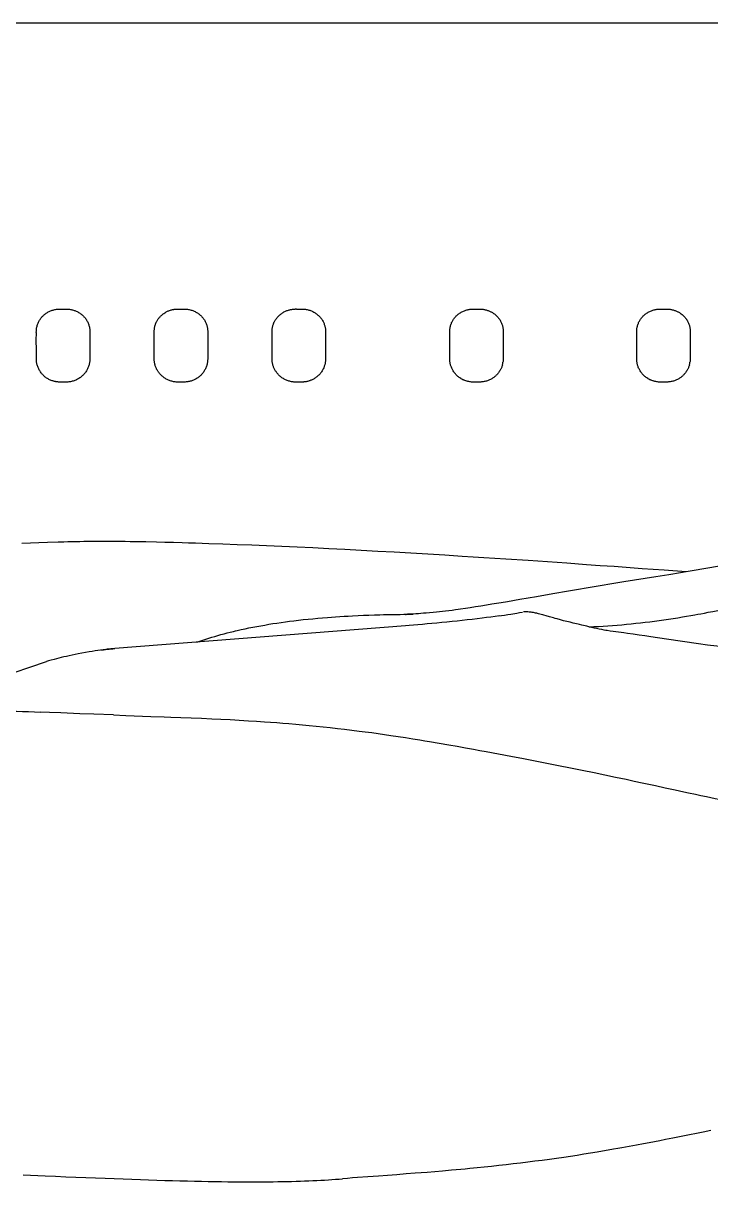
# Model space of a CAD drawing. Extents: x -17108 to 71323, y -8319 to 54197.
# Drawn here: x -461 to 2651, y 42331 to 47576 of the extents above; entities that cross this region are included whole.
import ezdxf

# ---------------------------------------------------------------- set-up
doc = ezdxf.new("R2010")
doc.units = 0
doc.layers.get('0').update_dxf_attribs({"linetype": 'CONTINUOUS'})

msp = doc.modelspace()

# ---------------------------------------------------------------- linework, layer by layer
at = {"color": 7}
for p, q in [((9320.7, 47575.9), (-10758, 47575.9)), ((-159.6, 46180), (-159.6, 46056.1)), ((-401.6, 46056.1), (-401.6, 46109.5)), ((-266.6, 45951.1), (-286.7, 45951.1)), ((1269, 44848.1), (-46.2, 44744.9)), ((-997.3, 44467.7), (-356.4, 44685.5))]:
    msp.add_line(p, q, dxfattribs=at)
at = {"color": 7, "ltscale": 0.35}
for p, q in [((-294.6, 46281.7), (-280.6, 46281.7)), ((-280.6, 46281.7), (-266.6, 46281.7)), ((252.9, 46281.7), (266.9, 46281.7)), ((1590.5, 46281.7), (1604.5, 46281.7))]:
    msp.add_line(p, q, dxfattribs=at)
at = {"color": 7, "ltscale": 0.250488}
msp.add_line((776.3, 46281.7), (786.3, 46281.7), dxfattribs=at)
at = {"color": 7, "ltscale": 0.349951}
for p, q in [((786.3, 46281.7), (800.3, 46281.7)), ((2436.8, 46281.7), (2450.8, 46281.7))]:
    msp.add_line(p, q, dxfattribs=at)
at = {"color": 7}
for points in [[(-401.6, 46162.4), (-401.6, 46165.7), (-401.6, 46167.9), (-401.6, 46172.3), (-401.7, 46176.7), (-401.7, 46178.9), (-401.6, 46182.2), (-401.5, 46184.3), (-401.4, 46186.5), (-401.1, 46189.9), (-400.7, 46193.2), (-400.2, 46196.4), (-399.5, 46200.3), (-398.6, 46204), (-397.6, 46207.8), (-396.4, 46211.5), (-395.1, 46215.1), (-393.7, 46218.5), (-392.2, 46221.8), (-390.6, 46225.1), (-388.9, 46228.4), (-387, 46231.5), (-385, 46234.6), (-382.9, 46237.6), (-380.7, 46240.6), (-378.5, 46243.3), (-376.2, 46246), (-373.8, 46248.6), (-371.3, 46251.1), (-368.7, 46253.6), (-366, 46255.9), (-363.3, 46258.2), (-360.3, 46260.5), (-357.2, 46262.6), (-354, 46264.7), (-350.7, 46266.7), (-347.4, 46268.6), (-344, 46270.3), (-340.6, 46271.9), (-337.1, 46273.4), (-333.4, 46274.9), (-329.7, 46276.2), (-325.9, 46277.3), (-322.1, 46278.3), (-318.2, 46279.2), (-314.3, 46280), (-310.4, 46280.6), (-306.5, 46281.1), (-302.5, 46281.4), (-298.6, 46281.6), (-294.6, 46281.7)], [(-266.6, 46281.7), (-263.1, 46281.7), (-259.6, 46281.5), (-256.7, 46281.3), (-253.9, 46281), (-251, 46280.6), (-247.5, 46280.1), (-244.1, 46279.5), (-240.8, 46278.7), (-237.4, 46277.9), (-234.1, 46276.9), (-230.8, 46275.9), (-227.5, 46274.8), (-224.3, 46273.5), (-220.7, 46271.9), (-217.1, 46270.2), (-213.5, 46268.4), (-210.1, 46266.5), (-206.7, 46264.4), (-203.4, 46262.2), (-200.3, 46260), (-197.3, 46257.6), (-194.3, 46255.2), (-191.5, 46252.6), (-188.8, 46250), (-186.1, 46247.2), (-183.6, 46244.4), (-181.2, 46241.4), (-178.8, 46238.4), (-176.6, 46235.2), (-174.5, 46232), (-172.6, 46228.8), (-170.7, 46225.4), (-169, 46221.9), (-167.4, 46218.3), (-165.9, 46214.7), (-164.6, 46211), (-163.5, 46207.3), (-162.5, 46203.5), (-161.6, 46199.7), (-160.9, 46195.8), (-160.3, 46191.9), (-159.9, 46188.1), (-159.7, 46184.1), (-159.6, 46180.2), (-159.6, 46180)], [(152.2, 46239.8), (154.1, 46242.2), (156, 46244.6), (158.1, 46246.9), (160.2, 46249.1), (162.1, 46251), (164.1, 46252.9), (166.1, 46254.7), (167.7, 46256.1), (169.2, 46257.4), (172.5, 46259.9), (175.8, 46262.3), (179.2, 46264.6), (182.7, 46266.7), (186.3, 46268.7), (189.3, 46270.2), (192.2, 46271.6), (195.3, 46273), (198.3, 46274.2)], [(198.3, 46274.2), (201.6, 46275.4), (204.9, 46276.5), (208.2, 46277.5), (211.5, 46278.4), (214.9, 46279.2), (217.4, 46279.7), (220, 46280.1), (222.5, 46280.5), (225.1, 46280.9), (228, 46281.2), (230.9, 46281.4), (233.8, 46281.6), (235.5, 46281.7), (238.9, 46281.7), (244.5, 46281.7), (252.9, 46281.7)], [(266.9, 46281.7), (270.9, 46281.6), (274.9, 46281.4), (278.9, 46281.1), (282.8, 46280.6), (286.8, 46280), (290.7, 46279.2), (294.6, 46278.3), (298.4, 46277.2), (302.2, 46276.1), (306, 46274.7), (309.7, 46273.3), (313.4, 46271.7), (317, 46270), (320.4, 46268.2), (323.8, 46266.2), (327.2, 46264.2), (330.4, 46262), (333.6, 46259.7), (336.7, 46257.2), (339.7, 46254.7), (342.6, 46252.1), (345.3, 46249.4), (348, 46246.5), (350.6, 46243.6), (353, 46240.5), (355, 46237.9), (356.9, 46235.2), (358.7, 46232.5), (360.6, 46229.3), (362.4, 46226.1), (364, 46222.9), (365.6, 46219.6), (367, 46216.1), (368.3, 46212.5), (369.5, 46208.9), (370.4, 46205.8), (371.2, 46202.7), (371.9, 46199.5), (372.5, 46196.3), (373, 46193.2), (373.3, 46190.3), (373.6, 46187.5), (373.8, 46184.1), (373.9, 46177.4), (373.9, 46169), (373.9, 46156.3), (373.9, 46143.7), (373.9, 46132.7), (373.9, 46127.2)], [(688.9, 46243.9), (691.4, 46246.8), (694.1, 46249.7), (696.9, 46252.4), (699.8, 46255), (702.8, 46257.5), (705.9, 46259.9), (709.1, 46262.2), (712.3, 46264.4), (715.7, 46266.4), (719.1, 46268.4), (722.6, 46270.2), (726.1, 46271.9), (729.3, 46273.2), (732.4, 46274.5), (735.7, 46275.6), (738.9, 46276.7), (742.2, 46277.7), (745.6, 46278.5), (749, 46279.3), (751.9, 46279.9), (754.9, 46280.4), (757.4, 46280.7), (760, 46281.1), (762.6, 46281.3), (766.1, 46281.5), (769.6, 46281.7)], [(800.3, 46281.7), (804.3, 46281.6), (808.3, 46281.4), (812.3, 46281.1), (816.2, 46280.6), (820.2, 46280), (824.1, 46279.2), (828, 46278.3), (831.8, 46277.2), (835.6, 46276.1), (839.4, 46274.7), (843.1, 46273.3), (846.8, 46271.7), (850.4, 46270), (853.8, 46268.2), (857.2, 46266.2), (860.6, 46264.2), (863.8, 46262), (867, 46259.7), (870.1, 46257.2), (873.1, 46254.7), (876, 46252.1), (878.7, 46249.4), (881.4, 46246.5), (884, 46243.6), (886.4, 46240.5), (888.4, 46237.9), (890.3, 46235.2), (892.1, 46232.5), (894, 46229.3), (895.8, 46226.1), (897.4, 46222.9), (899, 46219.6), (900.4, 46216.1), (901.7, 46212.5), (902.9, 46208.9), (903.8, 46205.8), (904.6, 46202.7), (905.3, 46199.5), (905.9, 46196.3), (906.4, 46193.2), (906.7, 46190.3), (907, 46187.5), (907.2, 46184.1), (907.3, 46177.4), (907.3, 46168.9), (907.3, 46156.4), (907.3, 46143.7), (907.3, 46132.7), (907.3, 46127.2)], [(1491.4, 46241.9), (1493.9, 46244.9), (1496.5, 46247.7), (1499.2, 46250.5), (1502, 46253.2), (1504.9, 46255.8), (1507.9, 46258.2), (1511, 46260.6), (1514.2, 46262.8), (1517.4, 46265), (1521, 46267.1), (1524.6, 46269.1), (1528.3, 46270.9), (1532.1, 46272.6), (1535.9, 46274.2)], [(1535.9, 46274.2), (1539.3, 46275.4), (1542.7, 46276.6), (1546.1, 46277.6), (1549.6, 46278.5), (1553.1, 46279.3), (1556.7, 46280), (1560.3, 46280.6), (1563.8, 46281), (1567.4, 46281.4), (1571.1, 46281.6)], [(1571.1, 46281.6), (1573.6, 46281.7), (1575.2, 46281.7), (1578.6, 46281.7), (1590.5, 46281.7)], [(1604.5, 46281.7), (1608.4, 46281.6), (1612.3, 46281.4), (1616.2, 46281.1), (1620.1, 46280.6), (1623.5, 46280.1), (1626.9, 46279.5), (1630.3, 46278.7), (1633.6, 46277.9), (1637, 46277), (1640.2, 46275.9), (1643.5, 46274.8), (1646.7, 46273.5), (1649.9, 46272.2), (1652.4, 46271), (1655, 46269.7), (1657.5, 46268.4), (1660, 46267.1), (1662.4, 46265.6), (1664.8, 46264.1), (1668.1, 46261.9), (1671.3, 46259.6), (1674.4, 46257.2), (1676.5, 46255.4), (1678.6, 46253.5), (1680.6, 46251.7), (1683.2, 46249.1), (1685.7, 46246.4), (1688, 46243.7), (1690.3, 46240.9), (1692.5, 46238), (1694, 46235.9), (1695.4, 46233.8)], [(2337.7, 46241.9), (2340.2, 46244.9), (2342.8, 46247.7), (2345.5, 46250.5), (2348.3, 46253.2), (2351.2, 46255.8), (2354.2, 46258.2), (2357.3, 46260.6), (2360.5, 46262.8), (2363.8, 46265), (2367.3, 46267.1), (2370.9, 46269.1), (2374.6, 46270.9), (2378.4, 46272.6), (2382.2, 46274.2)], [(2382.2, 46274.2), (2385.6, 46275.4), (2389, 46276.6), (2392.5, 46277.6), (2396, 46278.5), (2399.5, 46279.3), (2403, 46280), (2406.6, 46280.6), (2410.2, 46281), (2413.8, 46281.4), (2417.4, 46281.6)], [(2417.4, 46281.6), (2419.9, 46281.7), (2421.6, 46281.7), (2424.9, 46281.7), (2436.8, 46281.7)], [(2450.8, 46281.7), (2454.7, 46281.6), (2458.6, 46281.4), (2462.5, 46281.1), (2466.4, 46280.6), (2469.8, 46280.1), (2473.2, 46279.5), (2476.6, 46278.7), (2480, 46277.9), (2483.3, 46277), (2486.6, 46275.9), (2489.8, 46274.8), (2493, 46273.5), (2496.2, 46272.2), (2498.8, 46271), (2501.3, 46269.7), (2503.9, 46268.4), (2506.3, 46267.1), (2508.8, 46265.6), (2511.2, 46264.1), (2514.4, 46261.9), (2517.6, 46259.6), (2520.7, 46257.2), (2522.8, 46255.4), (2524.9, 46253.5), (2526.9, 46251.7), (2529.5, 46249.1), (2532, 46246.4), (2534.4, 46243.7), (2536.7, 46240.9), (2538.9, 46238), (2540.3, 46235.9), (2541.7, 46233.8)], [(131.9, 46180), (131.9, 46183.2), (132.1, 46186.4), (132.4, 46189.6), (132.7, 46192.7), (133.2, 46195.9), (133.6, 46198.5), (134.2, 46201.1), (134.8, 46203.7), (135.3, 46205.6), (135.8, 46207.5), (136.4, 46209.4), (137, 46211.3)], [(137, 46211.3), (137.7, 46213.3), (138.4, 46215.2), (139.2, 46217), (139.9, 46218.9), (141, 46221.4), (142.2, 46223.8), (143.4, 46226.2), (145, 46229), (146.7, 46231.8), (148.4, 46234.5), (150.3, 46237.2), (152.2, 46239.8)], [(665.3, 46162.4), (665.3, 46163.8), (665.3, 46166.6), (665.3, 46170.7), (665.2, 46174.8), (665.2, 46178.9), (665.3, 46183), (665.5, 46186.7), (665.8, 46190.4), (666.3, 46193.8), (666.7, 46196.4), (667.2, 46199.1), (667.7, 46201.7), (668.3, 46204.1), (669.1, 46207.2), (670.1, 46210.2), (671.1, 46213.3), (672, 46215.6), (672.9, 46217.9), (673.9, 46220.1), (674.5, 46221.6), (676.2, 46225), (678, 46228.3), (680, 46231.6), (682, 46234.8), (684.2, 46237.9), (686.5, 46241), (688.9, 46243.9)], [(1469.5, 46182.1), (1469.6, 46185.3), (1469.8, 46188.5), (1470.1, 46191.8), (1470.6, 46194.9), (1471.1, 46198.1), (1471.7, 46200.8), (1472.3, 46203.4), (1473, 46206), (1473.5, 46207.9), (1474.1, 46209.8), (1474.7, 46211.8), (1475.4, 46213.7)], [(1475.4, 46213.7), (1476.7, 46217), (1478.1, 46220.4), (1479.7, 46223.6), (1481.3, 46226.8), (1483.1, 46230), (1485, 46233.1), (1487, 46236.1), (1489.1, 46239), (1491.4, 46241.9)], [(1695.4, 46233.8), (1697.4, 46230.7), (1699.2, 46227.4), (1701, 46224.2), (1702.6, 46220.8), (1704, 46217.4), (1705.4, 46213.9), (1706.6, 46210.4), (1707.6, 46207.3), (1708.4, 46204.2), (1709.2, 46201.1), (1709.8, 46197.9), (1710.3, 46194.7), (1710.8, 46191.5), (1711.1, 46188.3), (1711.3, 46184.6), (1711.4, 46182), (1711.5, 46175.8), (1711.5, 46171.6), (1711.5, 46163.4), (1711.4, 46138.7), (1711.5, 46127.2)], [(2315.8, 46182.1), (2315.9, 46185.3), (2316.1, 46188.5), (2316.5, 46191.8), (2316.9, 46194.9), (2317.5, 46198.1), (2318, 46200.8), (2318.6, 46203.4), (2319.3, 46206), (2319.8, 46207.9), (2320.4, 46209.8), (2321.1, 46211.8), (2321.8, 46213.7)], [(2321.8, 46213.7), (2323.1, 46217), (2324.5, 46220.4), (2326, 46223.6), (2327.7, 46226.8), (2329.5, 46230), (2331.4, 46233.1), (2333.4, 46236.1), (2335.5, 46239), (2337.7, 46241.9)], [(2541.7, 46233.8), (2543.7, 46230.7), (2545.6, 46227.4), (2547.3, 46224.2), (2548.9, 46220.8), (2550.4, 46217.4), (2551.7, 46213.9), (2553, 46210.4), (2553.9, 46207.3), (2554.8, 46204.2), (2555.5, 46201.1), (2556.1, 46197.9), (2556.7, 46194.7), (2557.1, 46191.5), (2557.4, 46188.3), (2557.7, 46184.6), (2557.8, 46182), (2557.8, 46175.8), (2557.8, 46171.6), (2557.8, 46163.4), (2557.8, 46138.7), (2557.8, 46127.2)], [(-401.6, 46109.5), (-401.7, 46128.2), (-401.7, 46139.3), (-401.7, 46144.8), (-401.7, 46153.6), (-401.6, 46162.4)], [(131.9, 46056.1), (131.9, 46145.2), (131.9, 46180)], [(665.3, 46109.5), (665.3, 46115.1), (665.2, 46120.6), (665.1, 46128.3), (665.1, 46136), (665, 46142.8), (665, 46151.3), (665.1, 46156.9), (665.3, 46162.4)], [(1469.5, 46144.8), (1469.5, 46151), (1469.4, 46163.5), (1469.4, 46171.8), (1469.4, 46175.9), (1469.5, 46182.1)], [(2315.8, 46144.8), (2315.8, 46151), (2315.7, 46163.5), (2315.7, 46171.8), (2315.7, 46175.9), (2315.8, 46182.1)], [(373.9, 46127.2), (373.9, 46121.5), (373.9, 46115.9), (374, 46108.3), (374.1, 46100.6), (374.2, 46093.8), (374.2, 46085.2), (374.1, 46079.6), (373.9, 46074)], [(665.3, 46053.9), (665.3, 46058.4), (665.3, 46067.6), (665.3, 46077.4), (665.3, 46087.2), (665.3, 46102.1), (665.3, 46109.5)], [(907.3, 46127.2), (907.3, 46121.5), (907.3, 46115.9), (907.4, 46108.3), (907.5, 46100.6), (907.6, 46093.8), (907.6, 46085.2), (907.5, 46079.6), (907.3, 46074)], [(1469.5, 46074), (1469.3, 46079.9), (1469.3, 46085.8), (1469.3, 46093.7), (1469.3, 46098.9), (1469.3, 46109.4), (1469.4, 46133), (1469.5, 46144.8)], [(1711.5, 46127.2), (1711.5, 46121.5), (1711.5, 46115.9), (1711.6, 46108.2), (1711.7, 46100.6), (1711.8, 46093.8), (1711.7, 46085.3), (1711.6, 46079.6), (1711.5, 46074)], [(2315.8, 46074), (2315.7, 46079.9), (2315.6, 46085.8), (2315.6, 46093.7), (2315.6, 46098.9), (2315.7, 46109.4), (2315.8, 46133), (2315.8, 46144.8)], [(2557.8, 46127.2), (2557.8, 46121.5), (2557.8, 46115.9), (2557.9, 46108.2), (2558, 46100.6), (2558.1, 46093.8), (2558.1, 46085.3), (2558, 46079.6), (2557.8, 46074)], [(-286.7, 45951.1), (-291.2, 45951.1), (-295.8, 45951.1), (-298.1, 45951.2), (-300.3, 45951.3), (-302.1, 45951.4), (-304.6, 45951.6), (-307.1, 45951.8), (-310.5, 45952.3), (-313, 45952.7), (-315.5, 45953.1), (-318.8, 45953.8), (-322.1, 45954.7), (-324.6, 45955.3), (-327, 45956.1), (-330.7, 45957.3), (-334.4, 45958.7), (-338, 45960.2), (-341.5, 45961.8), (-345, 45963.5), (-348.4, 45965.4), (-351.8, 45967.4), (-355, 45969.5), (-358.2, 45971.8), (-361.3, 45974.1), (-364.4, 45976.6), (-367.3, 45979.2), (-370.2, 45981.9), (-372.9, 45984.7), (-375.6, 45987.6), (-378.1, 45990.6), (-380.5, 45993.7), (-382.8, 45996.9), (-385, 46000.1), (-387.1, 46003.5), (-389, 46006.9), (-390.8, 46010.4), (-392.5, 46013.9), (-394.1, 46017.6), (-395.5, 46021.3), (-396.8, 46025), (-397.9, 46028.8), (-398.9, 46032.6), (-399.7, 46036.5), (-400.4, 46040.4), (-400.9, 46044.3), (-401.3, 46048.2), (-401.5, 46052.2), (-401.6, 46056.1)], [(-159.6, 46056.1), (-159.7, 46052.3), (-159.9, 46048.5), (-160.3, 46044.7), (-160.8, 46040.9), (-161.4, 46037.1), (-162.2, 46033.4), (-163.1, 46029.7), (-164.1, 46026), (-165.3, 46022.4), (-166.7, 46018.8), (-168.1, 46015.2), (-169.7, 46011.7), (-171.4, 46008.3), (-173.3, 46004.9), (-175.3, 46001.5), (-177.4, 45998.2), (-179.7, 45995), (-182.1, 45991.9), (-184.5, 45988.9), (-187.1, 45985.9), (-189.8, 45983.1), (-192.7, 45980.4), (-195.7, 45977.6), (-198.8, 45975), (-202.1, 45972.5), (-205.4, 45970.1), (-208.9, 45967.8), (-212.4, 45965.7), (-216, 45963.7), (-219.6, 45961.8), (-223.4, 45960.1), (-227.1, 45958.6), (-231, 45957.1), (-234.9, 45955.9), (-238.8, 45954.7), (-242.8, 45953.8), (-246.9, 45952.9), (-250.9, 45952.3), (-255, 45951.7), (-259.1, 45951.4), (-263.2, 45951.2), (-266.6, 45951.1)], [(238.9, 45951.1), (235, 45951.2), (231.1, 45951.4), (227.1, 45951.8), (223.3, 45952.2), (219.4, 45952.9), (215.5, 45953.7), (211.7, 45954.6), (208, 45955.6), (204.2, 45956.8), (200.5, 45958.1), (196.9, 45959.6), (193.3, 45961.2), (189.8, 45962.9), (186.3, 45964.7), (183, 45966.7), (179.7, 45968.8), (176.4, 45971), (173.3, 45973.3), (170.2, 45975.7), (167.3, 45978.2), (164.4, 45980.9), (161.6, 45983.6), (159, 45986.5), (156.4, 45989.4), (154, 45992.4), (151.6, 45995.5), (149.7, 45998.3), (147.9, 46001.1), (146.1, 46003.9), (144.5, 46006.9), (142.9, 46009.8), (141.5, 46012.8), (140.1, 46015.9), (138.9, 46019), (137.7, 46022.1), (136.7, 46025.2), (135.7, 46028.4), (134.9, 46031.6), (134.1, 46034.9), (133.5, 46038.1), (133, 46041.4), (132.5, 46044.7), (132.2, 46048), (132, 46050.7), (131.9, 46053.4), (131.9, 46056.1)], [(373.9, 46074), (373.8, 46072.1), (373.9, 46068.4), (373.9, 46065.2), (374, 46061.9), (374, 46058.6), (374, 46055.4), (373.9, 46052.6), (373.7, 46049.8), (373.6, 46048), (373.2, 46044.5), (372.8, 46041), (372.5, 46039.4), (372, 46036.7), (371.5, 46034), (370.8, 46031.4), (370.2, 46029), (369.5, 46026.7), (368.3, 46022.9), (367, 46019.1), (365.5, 46015.5), (363.8, 46011.8), (362.1, 46008.3), (360.1, 46004.8), (358.1, 46001.4)], [(772.3, 45951.1), (768.4, 45951.2), (764.5, 45951.4), (760.5, 45951.8), (756.7, 45952.2), (752.8, 45952.9), (748.9, 45953.7), (745.1, 45954.6), (741.3, 45955.6), (737.6, 45956.8), (733.9, 45958.1), (730.3, 45959.6), (726.7, 45961.2), (723.2, 45962.9), (719.7, 45964.7), (716.4, 45966.7), (713.1, 45968.8), (709.8, 45971), (706.7, 45973.3), (703.6, 45975.7), (700.7, 45978.2), (697.8, 45980.9), (695, 45983.6), (692.4, 45986.5), (689.8, 45989.4), (687.4, 45992.4), (685, 45995.5), (683.1, 45998.3), (681.3, 46001.1), (679.5, 46003.9), (677.9, 46006.9), (676.3, 46009.8), (674.9, 46012.8), (673.5, 46015.9), (672.3, 46019), (671.1, 46022.1), (670.1, 46025.3), (669.1, 46028.4), (668.3, 46031.7), (667.5, 46034.9), (666.9, 46038.1), (666.4, 46041.4), (665.9, 46044.7), (665.6, 46047.7), (665.4, 46050.8), (665.3, 46053.9)], [(907.3, 46074), (907.2, 46072.1), (907.3, 46068.4), (907.3, 46065.2), (907.4, 46061.9), (907.4, 46058.6), (907.4, 46055.4), (907.3, 46052.6), (907.1, 46049.8), (907, 46048), (906.6, 46044.5), (906.2, 46041), (905.9, 46039.4), (905.4, 46036.7), (904.9, 46034), (904.2, 46031.4), (903.6, 46029), (902.9, 46026.7), (901.7, 46022.9), (900.4, 46019.1), (898.9, 46015.5), (897.2, 46011.8), (895.5, 46008.3), (893.5, 46004.8), (891.5, 46001.4)], [(1487.4, 45998.1), (1485.3, 46001.3), (1483.3, 46004.5), (1481.5, 46007.9), (1479.8, 46011.3), (1478.2, 46014.8), (1476.7, 46018.3), (1475.4, 46021.9), (1474.3, 46025), (1473.3, 46028.2), (1472.5, 46031.4), (1471.9, 46033.8), (1471.4, 46036.2), (1470.8, 46039.5), (1470.3, 46042.8), (1470, 46046.1), (1469.6, 46050), (1469.5, 46052.3), (1469.5, 46054.7), (1469.4, 46057), (1469.4, 46059.6), (1469.5, 46064.4), (1469.5, 46068.6), (1469.5, 46070.8), (1469.5, 46074)], [(1711.5, 46074), (1711.4, 46072.3), (1711.4, 46068.9), (1711.5, 46063.9), (1711.6, 46058.9), (1711.5, 46055.2), (1711.4, 46051.4), (1711.1, 46047.7), (1710.8, 46044.4), (1710.4, 46041.1)], [(2333.7, 45998.1), (2331.6, 46001.3), (2329.7, 46004.5), (2327.8, 46007.9), (2326.1, 46011.3), (2324.5, 46014.8), (2323, 46018.3), (2321.7, 46021.9), (2320.6, 46025), (2319.7, 46028.2), (2318.8, 46031.4), (2318.3, 46033.8), (2317.7, 46036.2), (2317.2, 46039.5), (2316.7, 46042.8), (2316.3, 46046.1), (2316, 46050), (2315.9, 46052.3), (2315.8, 46054.7), (2315.8, 46057), (2315.8, 46059.6), (2315.8, 46064.4), (2315.8, 46068.6), (2315.8, 46070.8), (2315.8, 46074)], [(2557.8, 46074), (2557.7, 46072.3), (2557.7, 46068.9), (2557.8, 46063.9), (2557.9, 46058.9), (2557.9, 46055.2), (2557.7, 46051.4), (2557.4, 46047.7), (2557.1, 46044.4), (2556.7, 46041.1)], [(358.1, 46001.4), (356, 45998.1), (353.8, 45995), (351.4, 45991.9), (348.9, 45988.9), (346.4, 45986), (343.7, 45983.1), (340.9, 45980.4), (338, 45977.8), (335.1, 45975.3), (332, 45972.9), (328.9, 45970.6), (325.6, 45968.4), (322.3, 45966.4), (319.1, 45964.6), (315.9, 45962.8), (312.6, 45961.2), (309.3, 45959.7)], [(891.5, 46001.4), (889.4, 45998.1), (887.2, 45995), (884.8, 45991.9), (882.3, 45988.9), (879.8, 45986), (877.1, 45983.1), (874.3, 45980.4), (871.4, 45977.8), (868.5, 45975.3), (865.4, 45972.9), (862.3, 45970.6), (859, 45968.4), (855.7, 45966.4), (853, 45964.8), (850.2, 45963.3), (847.3, 45961.9), (844.4, 45960.5), (841.3, 45959.2), (838.3, 45958), (836.1, 45957.2), (832.8, 45956.1), (829.4, 45955.1), (826, 45954.2), (822.6, 45953.4), (819.1, 45952.8)], [(1695.7, 46001.4), (1693.7, 45998.4), (1691.7, 45995.4), (1689.5, 45992.6), (1687.3, 45989.8), (1684.9, 45987), (1682.5, 45984.4), (1679.9, 45981.8), (1678.1, 45980.1), (1676.2, 45978.4), (1673.7, 45976.2), (1671.1, 45974), (1668.4, 45972), (1665.6, 45970), (1662.8, 45968.2), (1659.7, 45966.3), (1656.6, 45964.5), (1653.4, 45962.8), (1650.1, 45961.2), (1646.8, 45959.7)], [(1707.7, 46028.7), (1706.7, 46025.4), (1705.6, 46022.1), (1704.5, 46018.9), (1703.2, 46015.8), (1701.8, 46012.6), (1700.6, 46010.1), (1699.2, 46007.6), (1697.9, 46005.1), (1696.8, 46003.2), (1695.7, 46001.4)], [(2542, 46001.4), (2540, 45998.4), (2538, 45995.4), (2535.8, 45992.6), (2533.6, 45989.8), (2531.2, 45987), (2528.8, 45984.4), (2526.3, 45981.8), (2524.4, 45980.1), (2522.6, 45978.4), (2520, 45976.2), (2517.4, 45974), (2514.7, 45972), (2511.9, 45970), (2509.1, 45968.2), (2506, 45966.3), (2502.9, 45964.5), (2499.7, 45962.8), (2496.5, 45961.2), (2493.2, 45959.7)], [(2554, 46028.7), (2553.1, 46025.4), (2552, 46022.1), (2550.8, 46018.9), (2549.5, 46015.8), (2548.1, 46012.6), (2546.9, 46010.1), (2545.6, 46007.6), (2544.2, 46005.1), (2543.1, 46003.2), (2542, 46001.4)], [(272.3, 45951.2), (269.6, 45951.1), (267.7, 45951.1), (264.1, 45951.1), (255.7, 45951.1)], [(309.3, 45959.7), (305.7, 45958.3), (302.1, 45957), (298.5, 45955.8), (294.8, 45954.8), (291.1, 45953.9), (287.4, 45953.1), (283.7, 45952.4), (279.9, 45951.9), (276.1, 45951.5), (272.3, 45951.2)], [(805.7, 45951.2), (804.1, 45951.2), (800.8, 45951.1), (795.7, 45951.1), (772.3, 45951.1)], [(819.1, 45952.8), (815.8, 45952.2), (812.4, 45951.8), (809.1, 45951.5), (807.4, 45951.3), (805.7, 45951.2)], [(1523.6, 45964.9), (1521.8, 45965.9), (1519.2, 45967.5), (1515.8, 45969.7), (1512.5, 45972), (1509.3, 45974.5), (1506.2, 45977.1), (1503.1, 45979.8), (1500.2, 45982.6), (1497.4, 45985.5), (1494.8, 45988.5), (1492.2, 45991.6), (1489.7, 45994.8), (1487.4, 45998.1)], [(1525.7, 45963.8), (1524.3, 45964.5), (1523.6, 45964.9)], [(1576.5, 45951.1), (1572.3, 45951.2), (1568.2, 45951.4), (1564.1, 45951.8), (1560, 45952.4), (1555.9, 45953.1), (1551.9, 45953.9), (1547.9, 45954.9), (1546.7, 45955.3), (1543, 45956.4), (1541.8, 45956.8), (1538.2, 45958.1), (1535, 45959.4), (1533, 45960.2), (1531.2, 45961), (1529.4, 45961.8), (1527.5, 45962.8), (1525.7, 45963.8)], [(1609.9, 45951.2), (1607.1, 45951.1), (1605.3, 45951.1), (1601.7, 45951.1), (1593.3, 45951.1)], [(1646.8, 45959.7), (1643.3, 45958.3), (1639.7, 45957), (1636.1, 45955.8), (1632.4, 45954.8), (1628.7, 45953.9), (1625, 45953.1), (1621.2, 45952.4), (1617.5, 45951.9), (1613.7, 45951.5), (1609.9, 45951.2)], [(2370, 45964.9), (2368.1, 45965.9), (2365.5, 45967.5), (2362.1, 45969.7), (2358.8, 45972), (2355.6, 45974.5), (2352.5, 45977.1), (2349.5, 45979.8), (2346.6, 45982.6), (2343.8, 45985.5), (2341.1, 45988.5), (2338.5, 45991.6), (2336.1, 45994.8), (2333.7, 45998.1)], [(2372, 45963.8), (2370.6, 45964.5), (2370, 45964.9)], [(2422.8, 45951.1), (2418.7, 45951.2), (2414.5, 45951.4), (2410.4, 45951.8), (2406.3, 45952.4), (2402.3, 45953.1), (2398.2, 45953.9), (2394.2, 45954.9), (2393, 45955.3), (2389.4, 45956.4), (2388.2, 45956.8), (2384.5, 45958.1), (2381.3, 45959.4), (2379.3, 45960.2), (2377.5, 45961), (2375.7, 45961.8), (2373.8, 45962.8), (2372, 45963.8)], [(2456.2, 45951.2), (2453.5, 45951.1), (2451.6, 45951.1), (2448, 45951.1), (2439.6, 45951.1)], [(2493.2, 45959.7), (2489.6, 45958.3), (2486, 45957), (2482.4, 45955.8), (2478.7, 45954.8), (2475, 45953.9), (2471.3, 45953.1), (2467.6, 45952.4), (2463.8, 45951.9), (2460, 45951.5), (2456.2, 45951.2)], [(-240.3, 45227.8), (-259, 45227.3), (-277.6, 45226.8), (-302.3, 45226), (-351.4, 45224.4), (-466.7, 45220.8)], [(2539.5, 45091.6), (2439.3, 45099), (2339.8, 45106.3), (2213.5, 45115.5), (2150.8, 45120), (2088.4, 45124.4), (1999.8, 45130.6), (1911.8, 45136.7), (1824.4, 45142.7), (1723.9, 45149.4), (1624.3, 45155.9), (1574.9, 45159.1), (1525.8, 45162.2), (1447.7, 45167), (1370.4, 45171.7), (1293.9, 45176.3), (1218.2, 45180.6), (1143.3, 45184.8), (1068.4, 45188.9), (994.5, 45192.8), (921.6, 45196.5), (849.7, 45200.1), (778.9, 45203.4), (709.3, 45206.6), (640.8, 45209.5), (573.6, 45212.3), (507.7, 45214.9), (443, 45217.3), (379.8, 45219.4), (318, 45221.4), (287.7, 45222.4), (257.9, 45223.2), (218.6, 45224.3), (180.2, 45225.3), (142.4, 45226.2), (93.7, 45227.2), (69.1, 45227.6), (44.9, 45228), (22.5, 45228.4), (0.5, 45228.7), (-32.9, 45229), (-65.4, 45229.3), (-97, 45229.4), (-127.6, 45229.4), (-142.6, 45229.3), (-157.3, 45229.2), (-171.8, 45229.1), (-186, 45228.9), (-204.6, 45228.6), (-222.7, 45228.3), (-240.3, 45227.8)], [(3089.4, 45186.3), (2495.5, 45084.5)], [(2495.5, 45084.5), (2478.7, 45081.7), (2461.8, 45079), (2441.9, 45075.9), (2401.9, 45069.6), (2353.8, 45062), (2305.6, 45054.3), (2257.5, 45046.5), (2203.7, 45037.7), (2149.9, 45028.7), (2096, 45019.7), (2042.6, 45010.6), (2006.9, 45004.5), (1935.7, 44992.2), (1861.6, 44979.5), (1787.4, 44966.7), (1730.7, 44957), (1702.3, 44952.2), (1659.7, 44945), (1635.1, 44940.9), (1610.4, 44936.9), (1586.3, 44933), (1562.2, 44929.2), (1540.1, 44925.8), (1518.1, 44922.5), (1507, 44920.9), (1496, 44919.4), (1480.8, 44917.3), (1465.7, 44915.4), (1450.6, 44913.6), (1437.1, 44912), (1423.6, 44910.6), (1410.1, 44909.2), (1394.2, 44907.8), (1378.3, 44906.4), (1362.3, 44905.2), (1350.8, 44904.3), (1339.2, 44903.5), (1327.5, 44902.7), (1316, 44902), (1297.8, 44900.9), (1277.8, 44899.9), (1270.7, 44899.6), (1269.2, 44899.5), (1269.2, 44899.5), (1269.2, 44899.5), (1269.2, 44899.5), (1269.2, 44899.5), (1269.2, 44899.5), (1269.2, 44899.5), (1269.3, 44899.5), (1271.7, 44899.5), (1279.4, 44899.7), (1290.7, 44899.9), (1297.1, 44900), (1303.9, 44900.1)], [(325.2, 44774.1), (338.4, 44778.7), (351.7, 44783.1), (365.1, 44787.5), (378.7, 44791.8), (392.4, 44796), (406.1, 44800.1), (420, 44804.1), (434, 44808), (448, 44811.7), (462.1, 44815.4), (476.3, 44819), (490.6, 44822.5), (499.2, 44824.6), (507.9, 44826.6), (525.3, 44830.5), (542.8, 44834.3), (560.4, 44838), (578.1, 44841.6), (596, 44845), (613.9, 44848.3), (631.9, 44851.4), (650, 44854.5), (668.7, 44857.5), (687.5, 44860.3), (706.4, 44863.1), (725.3, 44865.7), (744.3, 44868.2), (763.4, 44870.6), (785, 44873.2), (806.6, 44875.6), (828.4, 44877.9), (850.2, 44880), (872.1, 44882.1), (894.1, 44884), (916.1, 44885.7), (934.6, 44887.1), (953.1, 44888.4), (971.6, 44889.7), (990.9, 44890.9), (1010.2, 44892), (1029.6, 44893), (1054.2, 44894.2), (1079, 44895.3), (1103.8, 44896.2), (1128.6, 44897.1), (1153.5, 44897.8), (1170.1, 44898.3), (1186.7, 44898.6), (1215.5, 44899.2), (1244.3, 44899.6), (1261, 44899.8), (1277.7, 44899.9)], [(1689.3, 44892.3), (1703.6, 44894.5), (1717.8, 44896.6), (1731.8, 44898.8), (1745.6, 44901), (1772.7, 44905.4), (1785.8, 44907.6), (1798.6, 44909.8)], [(2042.8, 44856.9), (2028.2, 44860.4), (2013.8, 44863.8), (1999.4, 44867.4), (1984.7, 44871), (1970.2, 44874.8), (1955.9, 44878.6), (1947.3, 44881), (1938.7, 44883.4), (1927.7, 44886.5), (1920.4, 44888.6), (1906.1, 44892.8), (1895.6, 44895.8), (1890.3, 44897.3), (1882.6, 44899.5), (1876.8, 44901), (1871.1, 44902.5), (1867.2, 44903.5), (1863.4, 44904.4), (1858.3, 44905.5), (1853.3, 44906.6), (1848.2, 44907.6), (1843.2, 44908.4), (1838.1, 44909.1), (1833, 44909.8), (1828.2, 44910.2), (1823.4, 44910.5), (1818.6, 44910.7), (1813.8, 44910.8), (1808.9, 44910.7), (1806.5, 44910.6), (1804, 44910.4)], [(2438.5, 44874.8), (2459.8, 44877.9), (2481, 44881.2), (2502.1, 44884.5), (2523.1, 44888), (2541.7, 44891.1), (2560.2, 44894.3), (2578.6, 44897.6), (2592.4, 44900.1), (2606.1, 44902.6)], [(2606.1, 44902.6), (2622.5, 44905.7), (2638.8, 44908.8), (2660.6, 44913), (2675, 44915.8), (2703.9, 44921.4), (2747.1, 44929.9), (2768.8, 44934.1)], [(1694.4, 44893.1), (1675.2, 44890.3), (1655.8, 44887.6), (1636, 44884.9), (1616, 44882.4), (1593.9, 44879.7), (1571.5, 44877), (1548.8, 44874.4), (1525.8, 44871.8), (1502.8, 44869.3), (1479.7, 44866.9), (1456.7, 44864.5), (1433.9, 44862.3), (1411.3, 44860.1), (1389.1, 44858.1), (1367.3, 44856.1), (1346, 44854.3), (1325.3, 44852.6), (1286.5, 44849.5), (1269, 44848.1)], [(2209.1, 44822), (2195.5, 44824), (2182.1, 44826.1), (2175.4, 44827.2), (2168.9, 44828.3), (2157.2, 44830.4), (2145.6, 44832.6), (2134.4, 44834.9), (2123.3, 44837.3), (2111.7, 44840), (2104.1, 44841.8), (2089.4, 44845.4), (2067.4, 44851), (2056.7, 44853.6), (2051.4, 44854.9), (2042.8, 44856.9)], [(2351.9, 44802.1), (2326.1, 44805.9), (2300.1, 44809.6), (2274.1, 44813.2), (2257.2, 44815.5), (2209.1, 44822)], [(3200.7, 44689.2), (3165.5, 44692.8), (3130.6, 44696.6), (3095.9, 44700.5), (3061.4, 44704.5), (3038.6, 44707.2), (3016, 44710), (2993.2, 44712.8), (2970.4, 44715.6), (2925.5, 44721.3), (2897.9, 44724.9), (2870.5, 44728.5), (2841.6, 44732.3), (2813, 44736.2), (2757.7, 44743.8), (2717.7, 44749.3), (2678, 44754.9), (2636.7, 44760.7), (2595.8, 44766.5), (2522.3, 44777.1), (2450.4, 44787.6), (2380.2, 44797.9), (2351.9, 44802.1)], [(-46.2, 44744.9), (-55.4, 44744.1), (-64.7, 44743.2), (-73.9, 44742.2), (-80.9, 44741.4), (-87.8, 44740.6), (-99.5, 44739.1), (-111.1, 44737.6), (-122.7, 44735.9), (-136.1, 44733.9), (-149.4, 44731.8), (-162.7, 44729.6), (-179.3, 44726.8), (-195.9, 44723.8), (-212.4, 44720.6), (-226.1, 44717.9), (-239.7, 44715.1), (-253.3, 44712.2), (-265.2, 44709.5), (-277.1, 44706.7), (-288.9, 44703.9), (-299.9, 44701.1), (-310.8, 44698.3), (-321.4, 44695.5), (-334.3, 44692), (-346.2, 44688.5), (-356.4, 44685.5)], [(-106.4, 44738.2), (-97.8, 44739.4), (-89.2, 44740.4), (-80.6, 44741.5), (-72, 44742.4), (-63.4, 44743.3), (-54.8, 44744.2), (-46.2, 44744.9)], [(-792.4, 44467.8), (-756.2, 44467.2), (-738, 44466.9), (-701.6, 44466.1), (-677.3, 44465.6), (-628.5, 44464.4), (-587.5, 44463.4), (-546.3, 44462.4), (-509.7, 44461.4), (-491.3, 44460.9), (-463.8, 44460), (-437.1, 44459.1), (-410.5, 44458.2), (-383.9, 44457.1)], [(-52.2, 44444), (-142.1, 44447.4), (-204.3, 44449.8), (-290.7, 44453.3), (-341.8, 44455.3), (-383.9, 44457.1)], [(-52.2, 44444), (4, 44441.9), (116.6, 44437.8), (177, 44435.6), (207.2, 44434.5), (252.6, 44432.8), (299.1, 44430.9), (345.7, 44429), (392.3, 44426.9), (433.7, 44425), (475.1, 44422.9), (496, 44421.8), (516.9, 44420.6), (537.5, 44419.4), (558.2, 44418.2), (594.7, 44415.9), (613, 44414.7), (631.3, 44413.4), (658.8, 44411.4), (686.4, 44409.4), (714, 44407.2), (741.7, 44404.9), (772.1, 44402.3), (802.7, 44399.5), (833.4, 44396.6), (865, 44393.5), (896.9, 44390.2), (928.8, 44386.8), (960.9, 44383.2), (993.4, 44379.4), (1026.1, 44375.6), (1058.9, 44371.5)], [(1058.9, 44371.5), (1072.8, 44369.8), (1086.8, 44368), (1101.6, 44366.1), (1116.5, 44364.1), (1145.3, 44360.1), (1174.2, 44356), (1203.3, 44351.8)], [(1203.3, 44351.8), (1236.1, 44346.8), (1269, 44341.7), (1301.8, 44336.5), (1334.5, 44331.2), (1356.4, 44327.6), (1378.3, 44323.9), (1422, 44316.5), (1465.8, 44308.9), (1503, 44302.4), (1540.2, 44295.8), (1577.5, 44289), (1605.5, 44283.9), (1633.6, 44278.8), (1689.8, 44268.3), (1746.3, 44257.7), (1802.9, 44246.9), (1855.7, 44236.6), (1908.8, 44226.2), (1962, 44215.7), (2015.4, 44205), (2069, 44194.1), (2122.8, 44183), (2171, 44173.1), (2219.3, 44163), (2267.8, 44152.8), (2304.2, 44145), (2340.8, 44137.2)], [(2340.8, 44137.2), (2370.6, 44130.8), (2400.9, 44124.3), (2444.5, 44114.7), (2489.1, 44105), (2529.6, 44096.1), (2550.1, 44091.7), (2581.3, 44085), (2606, 44079.7), (2631, 44074.5), (2650.8, 44070.3), (2670.8, 44066.2), (2688, 44062.7), (2705.2, 44059.2)], [(2651.1, 42562.3), (2616.3, 42555.5), (2593.3, 42550.9), (2547.5, 42541.9), (2479.5, 42528.4), (2445.7, 42521.7), (2421, 42516.8), (2396.3, 42512.1), (2371.7, 42507.3), (2347.1, 42502.6), (2314.4, 42496.4), (2281.6, 42490.4), (2248.9, 42484.4), (2230.1, 42481.1), (2211.3, 42477.8), (2186.3, 42473.4), (2161.2, 42469.2), (2136.1, 42465), (2106, 42460), (2075.9, 42455.2), (2045.7, 42450.5), (2015.5, 42445.9), (1985.3, 42441.4), (1952.8, 42436.7), (1920.2, 42432.2), (1887.6, 42427.8), (1854.9, 42423.5), (1822.3, 42419.3), (1789.6, 42415.3), (1756.8, 42411.4), (1724.1, 42407.6), (1691.3, 42403.9), (1658.5, 42400.4), (1625.7, 42397), (1592.9, 42393.6), (1560, 42390.4), (1539.5, 42388.5), (1518.9, 42386.6), (1477.8, 42382.8), (1436.7, 42379.3), (1402.3, 42376.4), (1367.9, 42373.6), (1340.6, 42371.4), (1313.3, 42369.3), (1271.7, 42366.1), (1230, 42363), (1188.3, 42360), (1146.7, 42356.9), (1098.8, 42353.4), (1052.2, 42349.8), (1029.6, 42348.1), (1007, 42346.3), (984.4, 42344.4)], [(-461.2, 42362.4), (-362.2, 42358), (-314.8, 42355.9), (-267.5, 42353.9), (-222.3, 42352), (-177.1, 42350.1), (-134, 42348.4), (-90.8, 42346.7), (-49.8, 42345.1), (-8.7, 42343.6), (30.4, 42342.2), (69.5, 42340.9), (106.7, 42339.6), (143.9, 42338.5), (179.3, 42337.4), (214.6, 42336.4), (248.3, 42335.5), (281.9, 42334.6), (313.9, 42333.9), (345.9, 42333.2), (376.3, 42332.6), (406.7, 42332.1), (435.7, 42331.7), (464.6, 42331.3), (492.1, 42331), (519.7, 42330.8), (545.9, 42330.7), (572.2, 42330.6), (597.2, 42330.7), (622.2, 42330.8), (646.1, 42330.9), (670, 42331.2), (693, 42331.5)], [(691.2, 42331.4), (712.3, 42331.8), (733.4, 42332.2), (753.7, 42332.7), (773.9, 42333.2), (793.3, 42333.8), (812.7, 42334.5), (831.3, 42335.2), (850, 42336), (867.8, 42336.8), (885.7, 42337.8), (902.9, 42338.7), (920.1, 42339.7), (936.5, 42340.8), (953, 42342), (968.7, 42343.1), (984.4, 42344.4)]]:
    msp.add_lwpolyline(points, dxfattribs=at)
for centre, radius, start, end in [((774.5, 45960.8), 321, 89.6756, 90.868), ((1610.6, 46055.8), 100.9, 344.3723, 351.6312), ((2456.9, 46055.8), 100.9, 344.3723, 351.6312), ((247.2, 25420.9), 20530.2, 89.97621, 90.0231), ((1584.8, 26283.1), 19668, 89.97528, 90.02422), ((2431.1, 26283.1), 19668, 89.97528, 90.02422), ((1942.4, 48321.6), 3482.3, 272.5924, 278.1913)]:
    msp.add_arc(centre, radius, start, end, dxfattribs=at)

doc.saveas('drawing.dxf')
